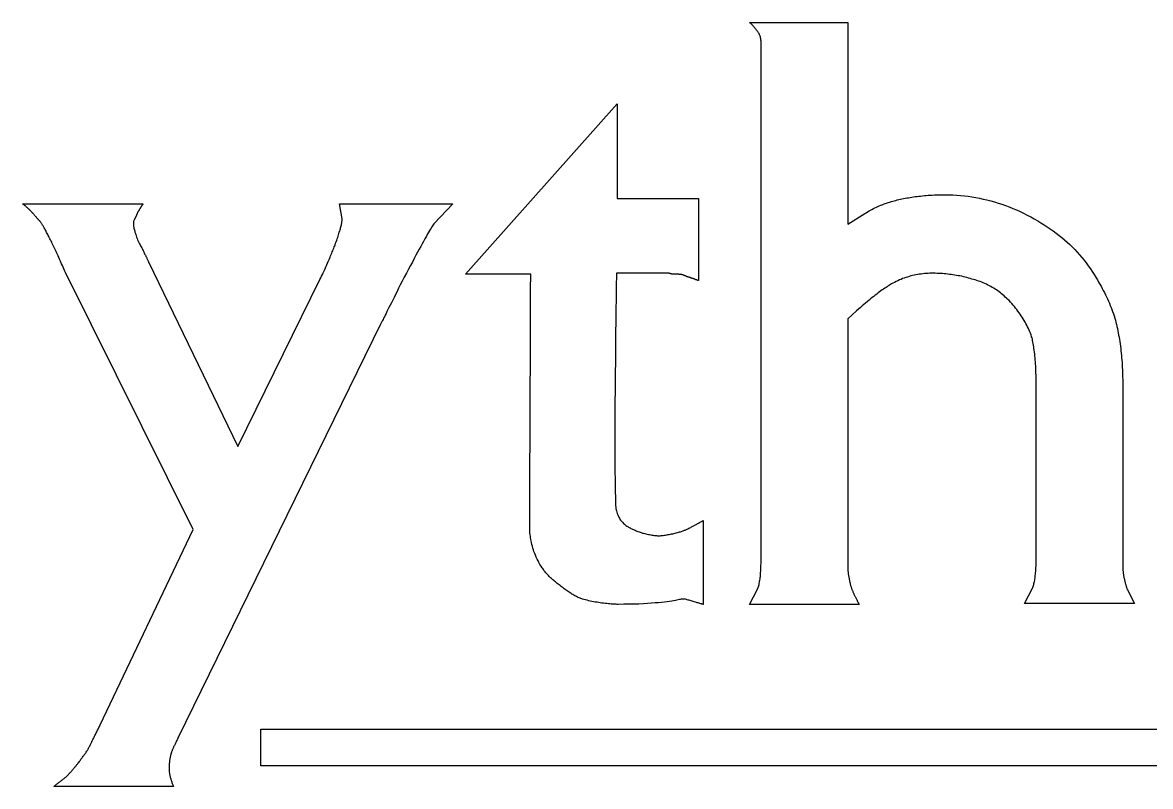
# Model space of a CAD drawing. Extents: x 18 to 129, y 140 to 152.
# Drawn here: x 35.54 to 46.5, y 144.63 to 152.06 of the extents above; entities that cross this region are included whole.
import ezdxf

# ---------------------------------------------------------------- set-up
doc = ezdxf.new("R2010")
doc.units = 0
doc.layers.add('LAYER_1', color=7, linetype='CONTINUOUS')

msp = doc.modelspace()

# ---------------------------------------------------------------- linework, layer by layer
at = {"layer": 'LAYER_1', "color": 7}
for points in [[(42.684, 151.973), (42.68, 151.978), (42.677, 151.982), (42.674, 151.986), (42.67, 151.991), (42.667, 151.995), (42.664, 151.999), (42.661, 152.003), (42.657, 152.007), (42.654, 152.011), (42.651, 152.015), (42.648, 152.019), (42.644, 152.023), (42.641, 152.027), (42.638, 152.031), (42.635, 152.034), (42.631, 152.038), (42.628, 152.041), (42.625, 152.044), (42.622, 152.047), (42.618, 152.05), (42.615, 152.053), (42.612, 152.055), (42.609, 152.058), (42.605, 152.06)], [(42.605, 152.06), (43.561, 152.06), (43.561, 150.098), (43.726, 150.202)], [(42.718, 151.869), (42.718, 151.873), (42.718, 151.878), (42.718, 151.882), (42.717, 151.886), (42.717, 151.891), (42.716, 151.895), (42.716, 151.899), (42.715, 151.904), (42.714, 151.908), (42.713, 151.912), (42.712, 151.917), (42.711, 151.921), (42.709, 151.925), (42.708, 151.93), (42.706, 151.934), (42.704, 151.939), (42.702, 151.943), (42.7, 151.947), (42.698, 151.952), (42.695, 151.956), (42.692, 151.96), (42.69, 151.965), (42.687, 151.969), (42.684, 151.973)], [(42.718, 146.841), (42.718, 151.869)], [(40.478, 149.611), (39.844, 149.611), (41.32, 151.27), (41.32, 150.349), (42.11, 150.349), (42.11, 149.55), (42.102, 149.55)], [(44.073, 150.341), (44.088, 150.344), (44.104, 150.347), (44.119, 150.35), (44.135, 150.353), (44.151, 150.356), (44.168, 150.358), (44.184, 150.361), (44.201, 150.364), (44.218, 150.366), (44.235, 150.368), (44.253, 150.37), (44.27, 150.372), (44.289, 150.374), (44.307, 150.376), (44.325, 150.377), (44.344, 150.379), (44.364, 150.38), (44.383, 150.381), (44.403, 150.382), (44.423, 150.383), (44.444, 150.383), (44.464, 150.384), (44.486, 150.384), (44.507, 150.384)], [(44.507, 150.384), (44.545, 150.384), (44.583, 150.382), (44.62, 150.38), (44.658, 150.378), (44.695, 150.374), (44.732, 150.369), (44.769, 150.364), (44.806, 150.358), (44.842, 150.351), (44.879, 150.343), (44.915, 150.335), (44.951, 150.325), (44.987, 150.315), (45.023, 150.304), (45.059, 150.293), (45.094, 150.28), (45.13, 150.266), (45.165, 150.252), (45.201, 150.237), (45.236, 150.221), (45.271, 150.205), (45.306, 150.187), (45.341, 150.169), (45.375, 150.15)], [(35.615, 150.228), (35.613, 150.23), (35.61, 150.232), (35.608, 150.235), (35.605, 150.237), (35.603, 150.24), (35.6, 150.242), (35.597, 150.245), (35.595, 150.248), (35.592, 150.251), (35.589, 150.253), (35.586, 150.256), (35.582, 150.259), (35.579, 150.262), (35.576, 150.265), (35.572, 150.268), (35.569, 150.272), (35.565, 150.275), (35.561, 150.278), (35.557, 150.281), (35.553, 150.284), (35.549, 150.288), (35.545, 150.291), (35.541, 150.294), (35.537, 150.297)], [(35.537, 150.297), (36.709, 150.297)], [(36.709, 150.297), (36.708, 150.295), (36.707, 150.293), (36.705, 150.291), (36.704, 150.288), (36.703, 150.286), (36.701, 150.284), (36.699, 150.282), (36.698, 150.279), (36.696, 150.277), (36.694, 150.274), (36.692, 150.272), (36.691, 150.269), (36.689, 150.266), (36.687, 150.263), (36.685, 150.26), (36.683, 150.257), (36.681, 150.254), (36.679, 150.251), (36.676, 150.247), (36.674, 150.244), (36.672, 150.24), (36.67, 150.236), (36.668, 150.232), (36.666, 150.228)], [(38.646, 150.15), (38.619, 150.297), (39.722, 150.297), (39.722, 150.297)], [(39.722, 150.297), (39.54, 150.106)], [(43.726, 150.202), (43.74, 150.21), (43.754, 150.219), (43.768, 150.227), (43.782, 150.234), (43.796, 150.242), (43.81, 150.249), (43.825, 150.256), (43.839, 150.263), (43.853, 150.269), (43.867, 150.276), (43.882, 150.282), (43.896, 150.287), (43.91, 150.293), (43.925, 150.298), (43.939, 150.304), (43.954, 150.309), (43.969, 150.313), (43.983, 150.318), (43.998, 150.322), (44.013, 150.326), (44.028, 150.33), (44.043, 150.334), (44.058, 150.337), (44.073, 150.341)], [(35.702, 150.132), (35.696, 150.138), (35.691, 150.143), (35.686, 150.148), (35.681, 150.153), (35.677, 150.158), (35.672, 150.163), (35.668, 150.168), (35.664, 150.172), (35.66, 150.177), (35.656, 150.181), (35.652, 150.186), (35.649, 150.19), (35.645, 150.194), (35.642, 150.198), (35.639, 150.201), (35.635, 150.205), (35.633, 150.208), (35.63, 150.212), (35.627, 150.215), (35.624, 150.218), (35.622, 150.22), (35.619, 150.223), (35.617, 150.226), (35.615, 150.228)], [(36.666, 150.228), (36.663, 150.224), (36.661, 150.221), (36.659, 150.218), (36.658, 150.214), (36.656, 150.211), (36.654, 150.207), (36.652, 150.203), (36.651, 150.199), (36.649, 150.196), (36.647, 150.192), (36.646, 150.188), (36.644, 150.184), (36.642, 150.181), (36.641, 150.177), (36.639, 150.173), (36.637, 150.169), (36.636, 150.166), (36.634, 150.162), (36.632, 150.158), (36.63, 150.155), (36.628, 150.151), (36.626, 150.148), (36.624, 150.144), (36.622, 150.141)], [(38.576, 149.898), (38.581, 149.913), (38.587, 149.927), (38.592, 149.942), (38.596, 149.956), (38.601, 149.969), (38.605, 149.982), (38.609, 149.995), (38.613, 150.007), (38.617, 150.019), (38.621, 150.031), (38.624, 150.042), (38.627, 150.053), (38.63, 150.063), (38.633, 150.073), (38.635, 150.083), (38.637, 150.092), (38.639, 150.101), (38.641, 150.109), (38.642, 150.117), (38.643, 150.124), (38.644, 150.131), (38.645, 150.138), (38.645, 150.144), (38.646, 150.15)], [(45.375, 150.15), (45.408, 150.131), (45.439, 150.112), (45.47, 150.093), (45.501, 150.073), (45.53, 150.053), (45.559, 150.032), (45.588, 150.011), (45.616, 149.989), (45.643, 149.968), (45.669, 149.945), (45.695, 149.922), (45.721, 149.899), (45.745, 149.875), (45.769, 149.851), (45.793, 149.826), (45.815, 149.8), (45.838, 149.774), (45.859, 149.748), (45.88, 149.721), (45.9, 149.693), (45.92, 149.665), (45.939, 149.636), (45.957, 149.607), (45.975, 149.577)], [(35.797, 149.967), (35.792, 149.978), (35.787, 149.988), (35.781, 149.999), (35.776, 150.008), (35.771, 150.018), (35.766, 150.027), (35.762, 150.036), (35.757, 150.045), (35.753, 150.053), (35.748, 150.061), (35.744, 150.069), (35.74, 150.076), (35.736, 150.083), (35.732, 150.089), (35.728, 150.095), (35.725, 150.101), (35.721, 150.106), (35.718, 150.111), (35.715, 150.116), (35.712, 150.12), (35.709, 150.124), (35.706, 150.127), (35.704, 150.13), (35.702, 150.132)], [(36.622, 150.141), (36.62, 150.135), (36.619, 150.129), (36.617, 150.123), (36.616, 150.116), (36.616, 150.109), (36.616, 150.102), (36.616, 150.094), (36.616, 150.086), (36.617, 150.077), (36.619, 150.069), (36.62, 150.059), (36.622, 150.05), (36.625, 150.04), (36.627, 150.03), (36.63, 150.019), (36.634, 150.008), (36.638, 149.996), (36.642, 149.985), (36.646, 149.973), (36.651, 149.96), (36.656, 149.947), (36.662, 149.934), (36.668, 149.92), (36.674, 149.906)], [(39.54, 150.106), (39.535, 150.1), (39.53, 150.092), (39.524, 150.083), (39.517, 150.072), (39.509, 150.06), (39.501, 150.046), (39.492, 150.031), (39.482, 150.014), (39.472, 149.996), (39.46, 149.976), (39.448, 149.954), (39.436, 149.931), (39.422, 149.907), (39.408, 149.881), (39.393, 149.854), (39.378, 149.825), (39.362, 149.795), (39.345, 149.763), (39.327, 149.73), (39.308, 149.695), (39.289, 149.659), (39.269, 149.621), (39.249, 149.582), (39.227, 149.542)], [(35.954, 149.629), (35.946, 149.646), (35.939, 149.663), (35.931, 149.679), (35.924, 149.696), (35.917, 149.712), (35.91, 149.728), (35.903, 149.744), (35.896, 149.759), (35.889, 149.774), (35.882, 149.789), (35.875, 149.803), (35.869, 149.817), (35.862, 149.831), (35.856, 149.845), (35.85, 149.859), (35.844, 149.872), (35.837, 149.885), (35.831, 149.897), (35.826, 149.91), (35.82, 149.922), (35.814, 149.933), (35.808, 149.945), (35.803, 149.956), (35.797, 149.967)], [(36.674, 149.906), (36.68, 149.897), (36.685, 149.887), (36.69, 149.878), (36.695, 149.869), (36.699, 149.86), (36.704, 149.851), (36.708, 149.843), (36.712, 149.834), (36.716, 149.826), (36.72, 149.818), (36.724, 149.811), (36.727, 149.803), (36.731, 149.796), (36.734, 149.789), (36.737, 149.782), (36.741, 149.776), (36.744, 149.77), (36.746, 149.764), (36.749, 149.758), (36.752, 149.752), (36.754, 149.747), (36.757, 149.742), (36.759, 149.737), (36.761, 149.733)], [(38.428, 149.559), (38.437, 149.576), (38.445, 149.593), (38.453, 149.61), (38.461, 149.626), (38.469, 149.643), (38.476, 149.658), (38.483, 149.674), (38.49, 149.689), (38.497, 149.704), (38.503, 149.719), (38.509, 149.734), (38.515, 149.748), (38.521, 149.762), (38.527, 149.776), (38.532, 149.789), (38.538, 149.802), (38.543, 149.815), (38.548, 149.828), (38.553, 149.84), (38.558, 149.852), (38.563, 149.864), (38.567, 149.876), (38.572, 149.887), (38.576, 149.898)], [(36.761, 149.733), (37.63, 147.935), (38.428, 149.559)], [(36.292, 145.226), (37.195, 147.128), (35.954, 149.629)], [(40.469, 147.136), (40.469, 147.155), (40.469, 147.196), (40.469, 147.258), (40.47, 147.338), (40.47, 147.434), (40.47, 147.545), (40.471, 147.668), (40.471, 147.801), (40.472, 147.942), (40.472, 148.089), (40.473, 148.241), (40.473, 148.393), (40.474, 148.546), (40.475, 148.696), (40.475, 148.842), (40.476, 148.981), (40.476, 149.112), (40.476, 149.232), (40.477, 149.339), (40.477, 149.432), (40.477, 149.507), (40.478, 149.564), (40.478, 149.599), (40.478, 149.611)], [(41.311, 149.62), (41.311, 149.609), (41.311, 149.576), (41.31, 149.524), (41.309, 149.454), (41.308, 149.369), (41.307, 149.27), (41.305, 149.159), (41.304, 149.038), (41.302, 148.91), (41.301, 148.775), (41.3, 148.636), (41.298, 148.494), (41.297, 148.352), (41.297, 148.212), (41.296, 148.075), (41.296, 147.944), (41.296, 147.819), (41.297, 147.704), (41.298, 147.6), (41.299, 147.508), (41.301, 147.432), (41.304, 147.372), (41.307, 147.331), (41.311, 147.31)], [(41.728, 149.62), (41.311, 149.62)], [(41.893, 149.611), (41.89, 149.611), (41.887, 149.611), (41.884, 149.611), (41.881, 149.611), (41.878, 149.611), (41.875, 149.611), (41.872, 149.611), (41.869, 149.612), (41.867, 149.612), (41.864, 149.612), (41.861, 149.612), (41.859, 149.612), (41.856, 149.613), (41.853, 149.613), (41.85, 149.613), (41.848, 149.614), (41.845, 149.614), (41.842, 149.615), (41.839, 149.616), (41.836, 149.616), (41.833, 149.617), (41.83, 149.618), (41.827, 149.619), (41.824, 149.62)], [(41.963, 149.603), (41.959, 149.604), (41.956, 149.605), (41.953, 149.605), (41.95, 149.606), (41.947, 149.607), (41.943, 149.608), (41.94, 149.608), (41.937, 149.609), (41.934, 149.609), (41.931, 149.61), (41.928, 149.61), (41.925, 149.61), (41.922, 149.61), (41.919, 149.611), (41.916, 149.611), (41.913, 149.611), (41.91, 149.611), (41.908, 149.611), (41.905, 149.611), (41.903, 149.611), (41.9, 149.611), (41.898, 149.611), (41.895, 149.611), (41.893, 149.611)], [(42.032, 149.577), (42.029, 149.578), (42.026, 149.579), (42.022, 149.58), (42.019, 149.581), (42.016, 149.582), (42.013, 149.583), (42.01, 149.584), (42.006, 149.585), (42.003, 149.586), (42, 149.587), (41.997, 149.588), (41.994, 149.59), (41.991, 149.591), (41.988, 149.592), (41.985, 149.593), (41.983, 149.594), (41.98, 149.595), (41.977, 149.596), (41.975, 149.597), (41.972, 149.598), (41.97, 149.599), (41.967, 149.6), (41.965, 149.601), (41.963, 149.603)], [(44.377, 149.62), (44.36, 149.62), (44.342, 149.619), (44.325, 149.618), (44.308, 149.617), (44.291, 149.615), (44.274, 149.613), (44.257, 149.611), (44.241, 149.608), (44.224, 149.605), (44.208, 149.602), (44.191, 149.598), (44.175, 149.594), (44.159, 149.589), (44.143, 149.584), (44.127, 149.579), (44.111, 149.574), (44.095, 149.568), (44.079, 149.561), (44.063, 149.555), (44.048, 149.548), (44.032, 149.54), (44.017, 149.532), (44.001, 149.524), (43.986, 149.516)], [(44.785, 149.559), (44.769, 149.564), (44.752, 149.569), (44.736, 149.574), (44.719, 149.579), (44.703, 149.583), (44.686, 149.587), (44.669, 149.591), (44.652, 149.594), (44.635, 149.597), (44.618, 149.6), (44.601, 149.603), (44.584, 149.606), (44.567, 149.608), (44.55, 149.61), (44.533, 149.612), (44.515, 149.614), (44.498, 149.615), (44.481, 149.617), (44.464, 149.618), (44.446, 149.618), (44.429, 149.619), (44.412, 149.62), (44.394, 149.62), (44.377, 149.62)], [(39.227, 149.542), (39.21, 149.508), (39.194, 149.475), (39.179, 149.444), (39.164, 149.414), (39.15, 149.386), (39.136, 149.359), (39.124, 149.334), (39.112, 149.31), (39.1, 149.288), (39.09, 149.267), (39.08, 149.247), (39.071, 149.229), (39.063, 149.213), (39.055, 149.197), (39.048, 149.184), (39.042, 149.171), (39.037, 149.16), (39.032, 149.151), (39.028, 149.143), (39.025, 149.137), (39.022, 149.131), (39.02, 149.128), (39.019, 149.126), (39.019, 149.125)], [(42.102, 149.55), (42.099, 149.552), (42.097, 149.553), (42.095, 149.554), (42.092, 149.555), (42.09, 149.556), (42.087, 149.557), (42.084, 149.558), (42.082, 149.559), (42.079, 149.56), (42.076, 149.561), (42.073, 149.562), (42.07, 149.563), (42.067, 149.565), (42.064, 149.566), (42.061, 149.567), (42.058, 149.568), (42.055, 149.569), (42.052, 149.57), (42.048, 149.571), (42.045, 149.572), (42.042, 149.573), (42.039, 149.574), (42.035, 149.575), (42.032, 149.577)], [(43.986, 149.516), (43.976, 149.51), (43.966, 149.504), (43.955, 149.497), (43.944, 149.49), (43.933, 149.483), (43.921, 149.475), (43.909, 149.467), (43.896, 149.458), (43.883, 149.449), (43.87, 149.439), (43.857, 149.429), (43.843, 149.418), (43.829, 149.407), (43.814, 149.395), (43.799, 149.383), (43.783, 149.371), (43.768, 149.358), (43.752, 149.345), (43.735, 149.331), (43.718, 149.317), (43.701, 149.302), (43.684, 149.287), (43.666, 149.271), (43.647, 149.255)], [(45.115, 149.368), (45.104, 149.379), (45.093, 149.389), (45.081, 149.4), (45.069, 149.41), (45.057, 149.42), (45.045, 149.43), (45.033, 149.439), (45.02, 149.449), (45.007, 149.458), (44.993, 149.466), (44.98, 149.475), (44.966, 149.483), (44.952, 149.491), (44.938, 149.499), (44.924, 149.506), (44.909, 149.513), (44.894, 149.52), (44.879, 149.527), (44.864, 149.533), (44.849, 149.539), (44.833, 149.545), (44.817, 149.55), (44.801, 149.555), (44.785, 149.559)], [(45.975, 149.577), (45.988, 149.556), (46, 149.535), (46.012, 149.515), (46.024, 149.494), (46.035, 149.473), (46.046, 149.453), (46.057, 149.432), (46.067, 149.412), (46.077, 149.391), (46.087, 149.37), (46.096, 149.35), (46.105, 149.329), (46.113, 149.308), (46.122, 149.288), (46.129, 149.267), (46.137, 149.247), (46.144, 149.226), (46.151, 149.205), (46.157, 149.185), (46.163, 149.164), (46.168, 149.143), (46.174, 149.123), (46.179, 149.102), (46.183, 149.082)], [(45.349, 149.003), (45.344, 149.02), (45.338, 149.036), (45.332, 149.052), (45.325, 149.068), (45.318, 149.084), (45.31, 149.099), (45.303, 149.115), (45.294, 149.131), (45.286, 149.146), (45.277, 149.162), (45.268, 149.177), (45.258, 149.192), (45.248, 149.207), (45.238, 149.222), (45.227, 149.237), (45.216, 149.252), (45.205, 149.267), (45.193, 149.282), (45.181, 149.296), (45.169, 149.311), (45.156, 149.325), (45.142, 149.34), (45.129, 149.354), (45.115, 149.368)], [(43.647, 149.255), (43.561, 149.177), (43.561, 146.832)], [(39.019, 149.125), (37.048, 145.096)], [(46.183, 149.082), (46.187, 149.061), (46.191, 149.04), (46.195, 149.019), (46.199, 148.998), (46.203, 148.976), (46.206, 148.955), (46.209, 148.933), (46.212, 148.911), (46.215, 148.889), (46.217, 148.866), (46.22, 148.844), (46.222, 148.821), (46.224, 148.798), (46.226, 148.775), (46.228, 148.752), (46.229, 148.728), (46.231, 148.705), (46.232, 148.681), (46.233, 148.657), (46.234, 148.633), (46.234, 148.609), (46.235, 148.584), (46.235, 148.559), (46.235, 148.534)], [(45.393, 148.561), (45.393, 148.584), (45.392, 148.608), (45.392, 148.63), (45.391, 148.653), (45.391, 148.675), (45.39, 148.697), (45.389, 148.718), (45.387, 148.739), (45.386, 148.759), (45.384, 148.779), (45.383, 148.799), (45.381, 148.818), (45.379, 148.836), (45.377, 148.854), (45.375, 148.872), (45.372, 148.889), (45.37, 148.905), (45.367, 148.921), (45.364, 148.936), (45.362, 148.951), (45.359, 148.965), (45.356, 148.978), (45.353, 148.991), (45.349, 149.003)], [(45.393, 146.85), (45.393, 148.561)], [(46.235, 148.534), (46.235, 146.832)], [(41.311, 147.31), (41.315, 147.296), (41.319, 147.283), (41.324, 147.271), (41.329, 147.259), (41.334, 147.248), (41.34, 147.238), (41.346, 147.228), (41.352, 147.218), (41.359, 147.21), (41.366, 147.201), (41.373, 147.194), (41.381, 147.186), (41.389, 147.179), (41.396, 147.173), (41.404, 147.167), (41.412, 147.161), (41.421, 147.156), (41.429, 147.151), (41.437, 147.147), (41.445, 147.142), (41.453, 147.138), (41.461, 147.135), (41.469, 147.131), (41.476, 147.128)], [(41.971, 147.119), (41.975, 147.12), (41.98, 147.122), (41.986, 147.125), (41.992, 147.128), (41.999, 147.131), (42.007, 147.135), (42.016, 147.139), (42.025, 147.144), (42.034, 147.148), (42.043, 147.153), (42.053, 147.158), (42.063, 147.164), (42.072, 147.169), (42.082, 147.174), (42.092, 147.179), (42.101, 147.184), (42.11, 147.189), (42.118, 147.194), (42.126, 147.198), (42.133, 147.202), (42.14, 147.206), (42.145, 147.209), (42.15, 147.212), (42.154, 147.215)], [(42.154, 147.215), (42.154, 146.398)], [(40.591, 146.754), (40.579, 146.771), (40.568, 146.788), (40.558, 146.805), (40.549, 146.822), (40.54, 146.84), (40.531, 146.858), (40.524, 146.876), (40.517, 146.894), (40.51, 146.912), (40.504, 146.93), (40.499, 146.947), (40.494, 146.965), (40.49, 146.982), (40.486, 146.999), (40.482, 147.015), (40.479, 147.032), (40.477, 147.047), (40.475, 147.062), (40.473, 147.076), (40.471, 147.09), (40.47, 147.103), (40.47, 147.115), (40.469, 147.126), (40.469, 147.136)], [(41.476, 147.128), (41.484, 147.123), (41.493, 147.119), (41.502, 147.115), (41.511, 147.111), (41.521, 147.107), (41.532, 147.104), (41.542, 147.1), (41.553, 147.097), (41.565, 147.093), (41.576, 147.09), (41.587, 147.087), (41.599, 147.084), (41.611, 147.082), (41.622, 147.079), (41.634, 147.077), (41.646, 147.075), (41.657, 147.073), (41.668, 147.072), (41.679, 147.07), (41.69, 147.069), (41.7, 147.068), (41.71, 147.067), (41.719, 147.067), (41.728, 147.067)], [(41.728, 147.067), (41.737, 147.067), (41.747, 147.068), (41.757, 147.068), (41.767, 147.07), (41.778, 147.071), (41.789, 147.073), (41.801, 147.074), (41.813, 147.077), (41.824, 147.079), (41.836, 147.081), (41.848, 147.084), (41.86, 147.086), (41.871, 147.089), (41.883, 147.092), (41.894, 147.095), (41.905, 147.098), (41.915, 147.101), (41.925, 147.104), (41.934, 147.106), (41.943, 147.109), (41.951, 147.112), (41.959, 147.114), (41.966, 147.117), (41.971, 147.119)], [(40.764, 146.581), (40.755, 146.588), (40.745, 146.595), (40.736, 146.603), (40.727, 146.61), (40.719, 146.617), (40.71, 146.624), (40.702, 146.63), (40.694, 146.637), (40.687, 146.644), (40.679, 146.651), (40.672, 146.657), (40.665, 146.664), (40.658, 146.671), (40.651, 146.678), (40.644, 146.685), (40.638, 146.692), (40.631, 146.699), (40.625, 146.706), (40.619, 146.714), (40.613, 146.722), (40.607, 146.729), (40.602, 146.737), (40.596, 146.746), (40.591, 146.754)], [(42.684, 146.546), (42.687, 146.555), (42.69, 146.564), (42.692, 146.573), (42.695, 146.583), (42.698, 146.593), (42.7, 146.603), (42.702, 146.614), (42.704, 146.624), (42.706, 146.635), (42.708, 146.647), (42.709, 146.659), (42.711, 146.671), (42.712, 146.683), (42.713, 146.696), (42.714, 146.709), (42.715, 146.722), (42.716, 146.736), (42.716, 146.75), (42.717, 146.764), (42.717, 146.779), (42.718, 146.794), (42.718, 146.809), (42.718, 146.825), (42.718, 146.841)], [(43.561, 146.832), (43.561, 146.825), (43.561, 146.817), (43.561, 146.81), (43.561, 146.803), (43.561, 146.796), (43.561, 146.788), (43.561, 146.781), (43.561, 146.775), (43.561, 146.768), (43.561, 146.761), (43.561, 146.754), (43.562, 146.748), (43.562, 146.741), (43.562, 146.735), (43.563, 146.729), (43.563, 146.722), (43.564, 146.716), (43.564, 146.71), (43.565, 146.704), (43.566, 146.699), (43.566, 146.693), (43.567, 146.687), (43.568, 146.682), (43.569, 146.676)], [(45.358, 146.555), (45.361, 146.563), (45.364, 146.572), (45.367, 146.582), (45.37, 146.592), (45.372, 146.601), (45.375, 146.612), (45.377, 146.622), (45.379, 146.633), (45.381, 146.644), (45.382, 146.656), (45.384, 146.667), (45.385, 146.679), (45.387, 146.692), (45.388, 146.704), (45.389, 146.717), (45.39, 146.731), (45.39, 146.744), (45.391, 146.758), (45.392, 146.773), (45.392, 146.788), (45.392, 146.803), (45.393, 146.818), (45.393, 146.834), (45.393, 146.85)], [(46.235, 146.832), (46.235, 146.825), (46.235, 146.817), (46.235, 146.81), (46.235, 146.803), (46.235, 146.796), (46.235, 146.788), (46.235, 146.781), (46.236, 146.775), (46.236, 146.768), (46.236, 146.761), (46.236, 146.754), (46.236, 146.748), (46.237, 146.741), (46.237, 146.735), (46.237, 146.729), (46.238, 146.722), (46.238, 146.716), (46.239, 146.71), (46.239, 146.704), (46.24, 146.699), (46.241, 146.693), (46.242, 146.687), (46.243, 146.682), (46.244, 146.676)], [(43.569, 146.676), (43.57, 146.671), (43.571, 146.665), (43.573, 146.659), (43.574, 146.654), (43.575, 146.648), (43.576, 146.642), (43.577, 146.636), (43.578, 146.63), (43.579, 146.625), (43.581, 146.619), (43.582, 146.613), (43.583, 146.607), (43.585, 146.601), (43.586, 146.595), (43.588, 146.589), (43.589, 146.583), (43.591, 146.577), (43.592, 146.571), (43.594, 146.565), (43.596, 146.56), (43.598, 146.554), (43.6, 146.548), (43.602, 146.543), (43.604, 146.537)], [(46.244, 146.676), (46.245, 146.671), (46.246, 146.665), (46.247, 146.66), (46.248, 146.654), (46.249, 146.649), (46.251, 146.644), (46.252, 146.638), (46.253, 146.633), (46.254, 146.627), (46.255, 146.622), (46.257, 146.616), (46.258, 146.611), (46.259, 146.606), (46.261, 146.6), (46.262, 146.595), (46.264, 146.589), (46.265, 146.584), (46.267, 146.578), (46.269, 146.573), (46.271, 146.568), (46.272, 146.562), (46.274, 146.557), (46.276, 146.551), (46.279, 146.546)], [(40.981, 146.45), (40.974, 146.453), (40.966, 146.455), (40.958, 146.458), (40.95, 146.462), (40.941, 146.466), (40.933, 146.47), (40.924, 146.474), (40.916, 146.478), (40.907, 146.483), (40.898, 146.488), (40.889, 146.494), (40.879, 146.499), (40.87, 146.505), (40.861, 146.511), (40.851, 146.517), (40.842, 146.524), (40.832, 146.53), (40.823, 146.537), (40.813, 146.544), (40.803, 146.551), (40.794, 146.558), (40.784, 146.566), (40.774, 146.573), (40.764, 146.581)], [(43.673, 146.398), (42.605, 146.398), (42.684, 146.546)], [(43.604, 146.537), (43.606, 146.532), (43.609, 146.526), (43.611, 146.521), (43.613, 146.515), (43.616, 146.509), (43.619, 146.503), (43.621, 146.497), (43.624, 146.492), (43.627, 146.486), (43.63, 146.48), (43.633, 146.474), (43.635, 146.468), (43.638, 146.462), (43.642, 146.456), (43.645, 146.45), (43.648, 146.444), (43.651, 146.438), (43.654, 146.432), (43.657, 146.426), (43.66, 146.421), (43.664, 146.415), (43.667, 146.409), (43.67, 146.404), (43.673, 146.398)], [(46.348, 146.407), (45.28, 146.407), (45.358, 146.555)], [(46.279, 146.546), (46.348, 146.407), (46.348, 146.407)], [(41.329, 146.398), (41.32, 146.398), (41.31, 146.399), (41.299, 146.399), (41.287, 146.4), (41.274, 146.401), (41.261, 146.402), (41.247, 146.403), (41.233, 146.404), (41.218, 146.406), (41.203, 146.407), (41.187, 146.409), (41.171, 146.411), (41.155, 146.414), (41.139, 146.416), (41.123, 146.419), (41.106, 146.421), (41.09, 146.424), (41.074, 146.428), (41.057, 146.431), (41.042, 146.434), (41.026, 146.438), (41.011, 146.442), (40.996, 146.446), (40.981, 146.45)], [(41.954, 146.45), (41.951, 146.45), (41.947, 146.449), (41.941, 146.448), (41.933, 146.447), (41.924, 146.445), (41.913, 146.442), (41.9, 146.44), (41.885, 146.437), (41.868, 146.434), (41.849, 146.431), (41.828, 146.428), (41.804, 146.424), (41.779, 146.421), (41.751, 146.418), (41.721, 146.415), (41.688, 146.412), (41.652, 146.409), (41.615, 146.406), (41.574, 146.404), (41.531, 146.402), (41.485, 146.401), (41.436, 146.399), (41.384, 146.399), (41.329, 146.398)], [(42.154, 146.398), (42.153, 146.398), (42.151, 146.399), (42.148, 146.4), (42.143, 146.402), (42.138, 146.403), (42.131, 146.405), (42.124, 146.407), (42.116, 146.41), (42.108, 146.412), (42.098, 146.415), (42.089, 146.418), (42.079, 146.421), (42.069, 146.424), (42.059, 146.427), (42.048, 146.43), (42.038, 146.433), (42.028, 146.436), (42.018, 146.439), (42.009, 146.441), (42, 146.443), (41.992, 146.446), (41.984, 146.448), (41.977, 146.449), (41.971, 146.45)], [(36.197, 145.035), (36.2, 145.041), (36.203, 145.048), (36.207, 145.055), (36.21, 145.062), (36.214, 145.07), (36.218, 145.077), (36.221, 145.084), (36.225, 145.092), (36.229, 145.1), (36.233, 145.108), (36.237, 145.116), (36.241, 145.124), (36.245, 145.132), (36.249, 145.14), (36.254, 145.149), (36.258, 145.157), (36.262, 145.166), (36.266, 145.174), (36.271, 145.183), (36.275, 145.191), (36.279, 145.2), (36.284, 145.209), (36.288, 145.217), (36.292, 145.226)], [(36.084, 144.861), (36.089, 144.869), (36.095, 144.876), (36.1, 144.884), (36.105, 144.891), (36.111, 144.898), (36.116, 144.905), (36.121, 144.913), (36.127, 144.92), (36.132, 144.927), (36.137, 144.934), (36.142, 144.941), (36.147, 144.948), (36.152, 144.955), (36.156, 144.962), (36.161, 144.969), (36.166, 144.976), (36.17, 144.983), (36.174, 144.991), (36.178, 144.998), (36.182, 145.005), (36.186, 145.012), (36.19, 145.02), (36.193, 145.027), (36.197, 145.035)], [(37.048, 145.096), (37.043, 145.087), (37.039, 145.079), (37.035, 145.07), (37.031, 145.062), (37.027, 145.055), (37.023, 145.047), (37.02, 145.039), (37.016, 145.032), (37.013, 145.025), (37.009, 145.018), (37.006, 145.011), (37.003, 145.005), (37, 144.998), (36.998, 144.992), (36.995, 144.986), (36.992, 144.98), (36.99, 144.974), (36.988, 144.969), (36.986, 144.963), (36.984, 144.958), (36.982, 144.953), (36.981, 144.948), (36.979, 144.944), (36.978, 144.939)], [(36.978, 144.939), (36.977, 144.935), (36.976, 144.93), (36.975, 144.926), (36.974, 144.921), (36.973, 144.916), (36.972, 144.91), (36.971, 144.905), (36.97, 144.899), (36.969, 144.894), (36.968, 144.888), (36.967, 144.882), (36.966, 144.876), (36.966, 144.87), (36.965, 144.864), (36.964, 144.858), (36.963, 144.852), (36.963, 144.846), (36.962, 144.839), (36.962, 144.833), (36.962, 144.826), (36.961, 144.82), (36.961, 144.813), (36.961, 144.807), (36.961, 144.8)], [(35.98, 144.74), (35.984, 144.744), (35.988, 144.749), (35.993, 144.753), (35.997, 144.758), (36.001, 144.762), (36.006, 144.767), (36.01, 144.772), (36.014, 144.777), (36.019, 144.782), (36.023, 144.787), (36.027, 144.792), (36.032, 144.797), (36.036, 144.802), (36.04, 144.808), (36.045, 144.813), (36.049, 144.818), (36.053, 144.823), (36.058, 144.829), (36.062, 144.834), (36.066, 144.84), (36.071, 144.845), (36.075, 144.85), (36.079, 144.856), (36.084, 144.861)], [(36.961, 144.8), (36.961, 144.794), (36.961, 144.787), (36.962, 144.781), (36.962, 144.774), (36.963, 144.767), (36.964, 144.76), (36.965, 144.753), (36.966, 144.746), (36.968, 144.739), (36.969, 144.731), (36.971, 144.724), (36.973, 144.717), (36.975, 144.71), (36.977, 144.702), (36.979, 144.695), (36.981, 144.687), (36.984, 144.68), (36.987, 144.672), (36.989, 144.665), (36.992, 144.657), (36.995, 144.65), (36.998, 144.642), (37.001, 144.634), (37.004, 144.627)], [(35.841, 144.627), (35.847, 144.632), (35.854, 144.637), (35.86, 144.643), (35.867, 144.648), (35.873, 144.653), (35.879, 144.658), (35.886, 144.663), (35.892, 144.668), (35.898, 144.672), (35.905, 144.677), (35.911, 144.682), (35.917, 144.686), (35.923, 144.691), (35.928, 144.696), (35.934, 144.7), (35.94, 144.705), (35.945, 144.709), (35.951, 144.713), (35.956, 144.718), (35.961, 144.722), (35.966, 144.727), (35.971, 144.731), (35.975, 144.735), (35.98, 144.74)], [(37.004, 144.627), (35.841, 144.627)]]:
    msp.add_lwpolyline(points, dxfattribs=at)
msp.add_lwpolyline([(37.855, 145.183), (71.87, 145.183), (71.87, 144.826), (37.855, 144.826)], close=True, dxfattribs=at)
for points in [[(41.824, 149.62, 0), (41.819, 149.62, 0), (41.815, 149.62, 0), (41.811, 149.62, 0), (41.806, 149.62, 0), (41.802, 149.62, 0), (41.798, 149.62, 0), (41.794, 149.62, 0), (41.789, 149.62, 0), (41.785, 149.62, 0), (41.781, 149.62, 0), (41.777, 149.62, 0), (41.773, 149.62, 0), (41.769, 149.62, 0), (41.765, 149.62, 0), (41.761, 149.62, 0), (41.757, 149.62, 0), (41.753, 149.62, 0), (41.749, 149.62, 0), (41.746, 149.62, 0), (41.742, 149.62, 0), (41.738, 149.62, 0), (41.735, 149.62, 0), (41.732, 149.62, 0), (41.728, 149.62, 0)], [(41.971, 146.45, 0), (41.97, 146.45, 0), (41.969, 146.45, 0), (41.969, 146.45, 0), (41.968, 146.45, 0), (41.967, 146.45, 0), (41.966, 146.45, 0), (41.966, 146.45, 0), (41.965, 146.45, 0), (41.964, 146.45, 0), (41.964, 146.45, 0), (41.963, 146.45, 0), (41.963, 146.45, 0), (41.962, 146.45, 0), (41.962, 146.45, 0), (41.961, 146.45, 0), (41.96, 146.45, 0), (41.96, 146.45, 0), (41.959, 146.45, 0), (41.959, 146.45, 0), (41.958, 146.45, 0), (41.957, 146.45, 0), (41.956, 146.45, 0), (41.955, 146.45, 0), (41.954, 146.45, 0)]]:
    msp.add_polyline3d(points, dxfattribs=at)

doc.saveas('drawing.dxf')
